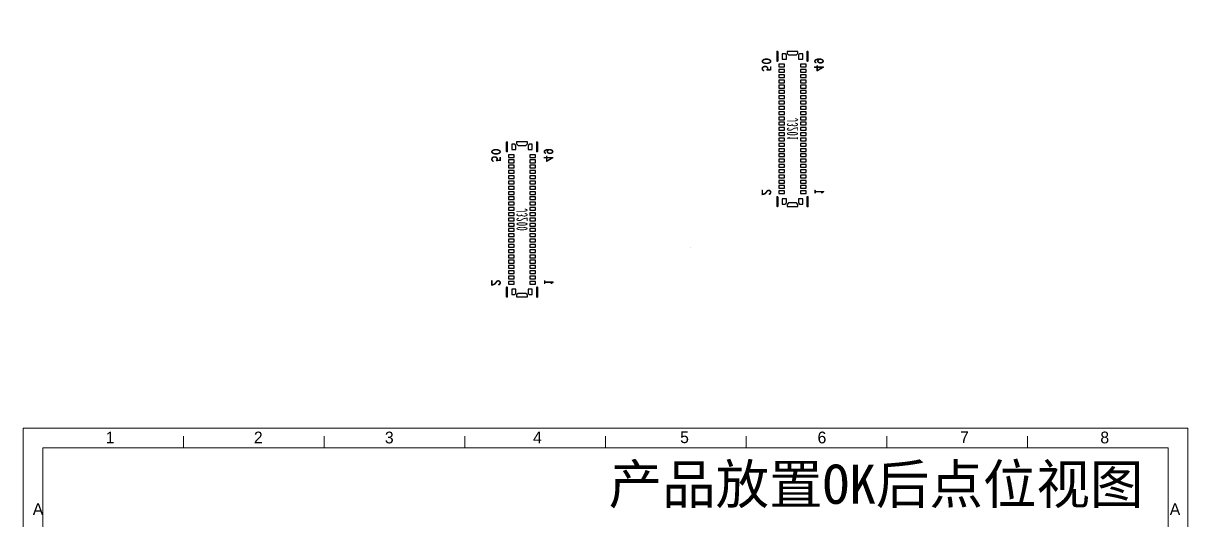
# Model space of a CAD drawing. Header units: millimetres. Extents: x 35 to 332, y 141 to 455.
# Drawn here: x 34.7 to 331.7, y 327.8 to 454.6 of the extents above; entities that cross this region are included whole.
import ezdxf

# ---------------------------------------------------------------- set-up
doc = ezdxf.new("R2010")
doc.units = ezdxf.units.MM
for name, color, linetype in [('00点位图', 100, 'Continuous'), ('a', 1, 'Continuous'), ('gbr-dxf', 7, 'Continuous'), ('gbr-outline-dxf', 2, 'Continuous'), ('设计图框', 120, 'Continuous')]:
    doc.layers.add(name, color=color, linetype=linetype)
doc.styles.add('SLDTEXTSTYLE0', font='simhei.ttf', dxfattribs={"bigfont": 'bigfont'})
doc.styles.add('SLDTEXTSTYLE1', font='', dxfattribs={"bigfont": 'bigfont'})
doc.styles.get('SLDTEXTSTYLE1').set_extended_font_data('汉仪长仿宋体')

# ---------------------------------------------------------------- blocks, each defined once
blk = doc.blocks.new('YHD点位图')
at = {"layer": '00点位图', "color": 4, "linetype": 'Continuous', "lineweight": 18}
for p, q in [((1662.8, 1236.33), (1662.8, 1446.33)), ((1662.8, 1446.33), (1959.8, 1446.33)), ((1703.67, 1441.33), (1703.67, 1444.33)), ((1739.55, 1441.33), (1739.55, 1444.33)), ((1775.43, 1441.33), (1775.43, 1444.33)), ((1811.31, 1441.33), (1811.31, 1444.33)), ((1847.19, 1441.33), (1847.19, 1444.33)), ((1883.07, 1441.33), (1883.07, 1444.33)), ((1918.95, 1441.33), (1918.95, 1444.33)), ((1959.8, 1446.33), (1959.8, 1236.33)), ((1667.8, 1241.33), (1667.8, 1441.33)), ((1667.8, 1441.33), (1954.8, 1441.33)), ((1954.8, 1441.33), (1954.8, 1241.33)), ((1667.8, 1407.99), (1664.8, 1407.99)), ((1954.83, 1407.99), (1957.83, 1407.99)), ((1667.8, 1374.66), (1664.8, 1374.66)), ((1954.83, 1374.66), (1957.83, 1374.66)), ((1667.8, 1341.33), (1664.8, 1341.33)), ((1954.83, 1341.33), (1957.83, 1341.33)), ((1667.8, 1307.99), (1664.8, 1307.99)), ((1954.83, 1307.99), (1957.83, 1307.99)), ((1667.8, 1274.66), (1664.8, 1274.66)), ((1954.83, 1274.66), (1957.83, 1274.66)), ((1667.8, 1273.33), (1954.8, 1273.33)), ((1692.8, 1273.33), (1692.8, 1241.33)), ((1807.8, 1273.33), (1807.8, 1241.33)), ((1857.8, 1273.33), (1857.8, 1241.33)), ((1667.8, 1265.33), (1954.8, 1265.33)), ((1667.8, 1257.33), (1954.8, 1257.33)), ((1667.8, 1249.33), (1954.8, 1249.33)), ((1667.8, 1241.33), (1954.8, 1241.33)), ((1703.67, 1241.33), (1703.67, 1238.33)), ((1739.55, 1241.33), (1739.55, 1238.33)), ((1775.43, 1241.33), (1775.43, 1238.33)), ((1811.31, 1241.33), (1811.31, 1238.33)), ((1847.19, 1241.33), (1847.19, 1238.33)), ((1883.07, 1241.33), (1883.07, 1238.33)), ((1918.95, 1241.33), (1918.95, 1238.33)), ((1662.8, 1236.33), (1959.8, 1236.33))]:
    blk.add_line(p, q, dxfattribs=at)
at = {"layer": '00点位图', "color": 4, "linetype": 'Continuous', "lineweight": 0, "attachment_point": 1}
for s, insert, char_height, style in [('1', (1683.84, 1445.48), 3, 'SLDTEXTSTYLE1'), ('2', (1721.61, 1445.46), 3, 'SLDTEXTSTYLE1'), ('3', (1755.03, 1445.46), 3, 'SLDTEXTSTYLE1'), ('4', (1792.82, 1445.47), 3, 'SLDTEXTSTYLE1'), ('5', (1830.33, 1445.54), 3, 'SLDTEXTSTYLE1'), ('6', (1865.38, 1445.47), 3, 'SLDTEXTSTYLE1'), ('7', (1901.73, 1445.54), 3, 'SLDTEXTSTYLE1'), ('8', (1937.51, 1445.47), 3, 'SLDTEXTSTYLE1'), ('{\\fSimSun|b0|i0|c134|p2;\\C1;产品放置OK后点位视图}', (1812.11, 1437.06), 10, 'SLDTEXTSTYLE0'), ('A', (1665.21, 1427.21), 3, 'SLDTEXTSTYLE1'), ('A', (1955.21, 1427.21), 3, 'SLDTEXTSTYLE1'), ('B', (1665.21, 1391.89), 3, 'SLDTEXTSTYLE1'), ('B', (1955.21, 1391.89), 3, 'SLDTEXTSTYLE1'), ('C', (1665.26, 1357.05), 3, 'SLDTEXTSTYLE1'), ('C', (1955.26, 1357.05), 3, 'SLDTEXTSTYLE1'), ('D', (1665.27, 1322.54), 3, 'SLDTEXTSTYLE1'), ('D', (1955.27, 1322.54), 3, 'SLDTEXTSTYLE1'), ('E', (1665.27, 1293.81), 3, 'SLDTEXTSTYLE1'), ('E', (1955.27, 1293.81), 3, 'SLDTEXTSTYLE1'), ('F', (1665.33, 1257.29), 3, 'SLDTEXTSTYLE1'), ('F', (1955.33, 1257.29), 3, 'SLDTEXTSTYLE1'), ('1', (1683.84, 1241.48), 3, 'SLDTEXTSTYLE1'), ('2', (1721.61, 1241.46), 3, 'SLDTEXTSTYLE1'), ('3', (1755.03, 1241.46), 3, 'SLDTEXTSTYLE1'), ('4', (1792.82, 1241.47), 3, 'SLDTEXTSTYLE1'), ('5', (1830.33, 1241.54), 3, 'SLDTEXTSTYLE1'), ('6', (1865.38, 1241.47), 3, 'SLDTEXTSTYLE1'), ('7', (1901.73, 1241.54), 3, 'SLDTEXTSTYLE1'), ('8', (1937.51, 1241.47), 3, 'SLDTEXTSTYLE1')]:
    blk.add_mtext(s, dxfattribs=dict(at, insert=insert, char_height=char_height, style=style))
at = {"layer": '00点位图', "color": 4, "linetype": 'Continuous', "lineweight": 18, "char_height": 4, "attachment_point": 1, "style": 'SLDTEXTSTYLE0'}
for s, insert, width in [('{\\fSimSun|b0|i0|c134|p2;\\C6;客    户}', (1671.35, 1272.15), 22.5825), ('{\\fSimSun|b0|i0|c134|p2;\\C6;类    型}', (1821.52, 1272.15), 22.5825), ('{\\fSimSun|b0|i0|c134|p2;\\C4;点 位 图 }', (1892.33, 1272.53), 22.5825), ('{\\fSimSun|b0|i0|c134|p2;\\C3;生产料号}', (1671.35, 1264.15), 22.5825), ('{\\fSimSun|b0|i0|c134|p2;\\C3;设    计}', (1821.52, 1264.15), 22.5825), ('{\\fSimSun|b0|i0|c134|p2;\\C4;项目番号}', (1671.35, 1256.15), 22.5825), ('{\\fSimSun|b0|i0|c134|p2;\\C4;设计日期}', (1821.52, 1256.15), 22.5825), ('{\\fSimSun|b0|i0|c134|p2;\\C1;设计番号}', (1671.35, 1248.15), 22.5825), ('{\\fSimSun|b0|i0|c134|p2;\\C1;公司名称}', (1821.52, 1248.15), 22.5825), ('{\\fSimSun|b0|i0|c134|p2;\\C1;深圳沃特邦检测仪器设备有限公司}', (1864.55, 1247.83), 93.1447)]:
    blk.add_mtext(s, dxfattribs=dict(at, insert=insert, width=width))
blk = doc.blocks.new('PAD_R1')
at = {"layer": 'a', "const_width": 0.5}
blk.add_lwpolyline([(0.25, 0, 1), (-0.25, 0, 1)], format="xyb", close=True, dxfattribs=at)

msp = doc.modelspace()

# ---------------------------------------------------------------- linework, layer by layer
at = {"layer": 'a'}
for points, const_width in [([(225.37, 444.92), (225.3, 444.72), (225.12, 444.58), (224.9, 444.48), (224.62, 444.4), (224.29, 444.38), (223.97, 444.4), (223.69, 444.48), (223.47, 444.58), (223.29, 444.72), (223.22, 444.92), (223.29, 445.11), (223.47, 445.26), (223.69, 445.36), (223.97, 445.43), (224.29, 445.45), (224.62, 445.43), (224.9, 445.36), (225.12, 445.26), (225.3, 445.11)], 0.391), ([(229.6, 426.47), (229.69, 426.59), (229.91, 426.67), (230.17, 426.73), (230.53, 426.78), (230.92, 426.79), (231.32, 426.78), (231.67, 426.73), (231.93, 426.67), (232.15, 426.59), (232.24, 426.47), (232.15, 426.35), (231.93, 426.26), (231.67, 426.2), (231.32, 426.16), (230.92, 426.15), (230.53, 426.16), (230.17, 426.2), (229.91, 426.26), (229.69, 426.35)], 0.231), ([(156.38, 421.85), (156.31, 421.65), (156.13, 421.51), (155.92, 421.41), (155.63, 421.34), (155.31, 421.31), (154.99, 421.34), (154.7, 421.41), (154.49, 421.51), (154.31, 421.65), (154.24, 421.85), (154.31, 422.04), (154.49, 422.19), (154.7, 422.29), (154.99, 422.36), (155.31, 422.39), (155.63, 422.36), (155.92, 422.29), (156.13, 422.19), (156.31, 422.04)], 0.391), ([(160.62, 403.45), (160.71, 403.57), (160.93, 403.65), (161.19, 403.71), (161.54, 403.76), (161.94, 403.77), (162.33, 403.76), (162.68, 403.71), (162.95, 403.65), (163.17, 403.57), (163.25, 403.45), (163.17, 403.33), (162.95, 403.24), (162.68, 403.19), (162.33, 403.14), (161.94, 403.13), (161.54, 403.14), (161.19, 403.19), (160.93, 403.24), (160.71, 403.33)], 0.231), ([(160.62, 402.28), (160.71, 402.39), (160.93, 402.48), (161.19, 402.54), (161.54, 402.58), (161.94, 402.6), (162.33, 402.58), (162.68, 402.54), (162.95, 402.48), (163.17, 402.39), (163.25, 402.28), (163.17, 402.16), (162.95, 402.07), (162.68, 402.01), (162.33, 401.97), (161.94, 401.95), (161.54, 401.97), (161.19, 402.01), (160.93, 402.07), (160.71, 402.16)], 0.231)]:
    msp.add_lwpolyline(points, close=True, dxfattribs=dict(at, const_width=const_width))
for points, const_width in [([(227.07, 445.05), (227.07, 447.32)], 0.586), ([(234.77, 447.31), (234.77, 445.05)], 0.586), ([(236.86, 444.57), (236.68, 444.74), (236.61, 444.93), (236.68, 445.13), (236.89, 445.3), (237.22, 445.42), (237.54, 445.47), (237.93, 445.47), (238.26, 445.42), (238.54, 445.3), (238.68, 445.15), (238.76, 444.98), (238.68, 444.79), (238.54, 444.64), (238.33, 444.54), (238.04, 444.5), (237.79, 444.54), (237.54, 444.67), (237.4, 444.81), (237.36, 444.98), (237.43, 445.18), (237.61, 445.33), (237.93, 445.47)], 0.391), ([(223.54, 442.52), (223.36, 442.67), (223.26, 442.84), (223.22, 443.06), (223.29, 443.28), (223.43, 443.45), (223.69, 443.57), (223.97, 443.6), (224.26, 443.55), (224.44, 443.43), (224.58, 443.26), (224.62, 443.09), (224.58, 442.92), (224.44, 442.7)], 0.391), ([(224.44, 442.7), (225.37, 442.77), (225.37, 443.43)], 0.391), ([(236.61, 443.42), (238.76, 443.42)], 0.391), ([(237.22, 442.52), (237.22, 443.74)], 0.391), ([(238.76, 443.42), (237.22, 442.52)], 0.391), ([(230.83, 428.71), (230.7, 428.62), (230.48, 428.55), (230.22, 428.52), (229.95, 428.55), (229.73, 428.62), (229.6, 428.75), (229.65, 428.88), (229.82, 429.02)], 0.231), ([(230.04, 427.92), (229.78, 427.83), (229.65, 427.73), (229.6, 427.61), (229.69, 427.46), (229.91, 427.36), (230.17, 427.33), (230.44, 427.35), (230.66, 427.41), (231.1, 427.7), (231.4, 427.83), (231.84, 427.92), (232.24, 427.95), (232.24, 427.33)], 0.231), ([(231.71, 430.28), (231.98, 430.2), (232.15, 430.12), (232.24, 430.01), (232.15, 429.9), (231.98, 429.81), (231.71, 429.72), (231.36, 429.69), (229.6, 429.69)], 0.231), ([(231.71, 429.13), (232.02, 429.05), (232.2, 428.93), (232.24, 428.8), (232.2, 428.68), (231.98, 428.56), (231.71, 428.49), (231.45, 428.47), (231.14, 428.5), (230.92, 428.61), (230.83, 428.71), (230.83, 428.84)], 0.231), ([(229.6, 425.3), (230.13, 425.47)], 0.231), ([(232.24, 425.3), (229.6, 425.3)], 0.231), ([(232.24, 425.47), (232.24, 425.12)], 0.231), ([(158.09, 421.98), (158.09, 424.26)], 0.586), ([(165.79, 424.24), (165.79, 421.98)], 0.586), ([(167.87, 421.5), (167.69, 421.67), (167.62, 421.87), (167.69, 422.06), (167.91, 422.23), (168.23, 422.36), (168.55, 422.4), (168.95, 422.4), (169.27, 422.36), (169.56, 422.23), (169.7, 422.09), (169.77, 421.92), (169.7, 421.72), (169.56, 421.57), (169.34, 421.48), (169.06, 421.43), (168.8, 421.48), (168.55, 421.6), (168.41, 421.75), (168.38, 421.92), (168.45, 422.11), (168.63, 422.26), (168.95, 422.4)], 0.391), ([(154.56, 419.46), (154.38, 419.6), (154.27, 419.77), (154.24, 419.99), (154.31, 420.21), (154.45, 420.38), (154.7, 420.51), (154.99, 420.53), (155.27, 420.48), (155.45, 420.36), (155.6, 420.19), (155.63, 420.02), (155.6, 419.85), (155.45, 419.63)], 0.391), ([(155.45, 419.63), (156.38, 419.7), (156.38, 420.36)], 0.391), ([(167.62, 420.35), (169.77, 420.35)], 0.391), ([(168.23, 419.45), (168.23, 420.67)], 0.391), ([(169.77, 420.35), (168.23, 419.45)], 0.391), ([(225.01, 411.04), (225.22, 411.18), (225.33, 411.36), (225.37, 411.55), (225.3, 411.79), (225.12, 411.97), (224.9, 412.01), (224.69, 411.99), (224.51, 411.89), (224.15, 411.4), (223.9, 411.18), (223.54, 411.04), (223.22, 410.99), (223.22, 412.01)], 0.391), ([(227.07, 408.02), (227.07, 410.31)], 0.586), ([(234.77, 410.31), (234.77, 407.98)], 0.586), ([(236.69, 411.4), (236.69, 411.98)], 0.391), ([(236.69, 411.69), (238.84, 411.69)], 0.391), ([(238.84, 411.69), (238.41, 411.4)], 0.391), ([(162.73, 407.26), (162.99, 407.18), (163.17, 407.1), (163.25, 406.99), (163.17, 406.88), (162.99, 406.79), (162.73, 406.7), (162.38, 406.67), (160.62, 406.67)], 0.231), ([(161.85, 405.69), (161.72, 405.6), (161.5, 405.53), (161.23, 405.5), (160.97, 405.53), (160.75, 405.6), (160.62, 405.73), (160.66, 405.87), (160.84, 406)], 0.231), ([(161.06, 404.9), (160.79, 404.81), (160.66, 404.71), (160.62, 404.59), (160.71, 404.44), (160.93, 404.34), (161.19, 404.31), (161.45, 404.33), (161.67, 404.39), (162.11, 404.68), (162.42, 404.81), (162.86, 404.9), (163.25, 404.93), (163.25, 404.31)], 0.231), ([(162.73, 406.11), (163.04, 406.03), (163.21, 405.91), (163.25, 405.78), (163.21, 405.66), (162.99, 405.54), (162.73, 405.47), (162.46, 405.46), (162.16, 405.49), (161.94, 405.59), (161.85, 405.69), (161.85, 405.82)], 0.231), ([(156.03, 387.97), (156.24, 388.12), (156.35, 388.29), (156.38, 388.48), (156.31, 388.73), (156.13, 388.9), (155.92, 388.95), (155.7, 388.92), (155.52, 388.82), (155.17, 388.34), (154.92, 388.12), (154.56, 387.97), (154.24, 387.92), (154.24, 388.95)], 0.391), ([(167.7, 388.33), (167.7, 388.91)], 0.391), ([(158.09, 384.95), (158.09, 387.24)], 0.586), ([(165.79, 387.24), (165.79, 384.91)], 0.586), ([(167.7, 388.62), (169.85, 388.62)], 0.391), ([(169.85, 388.62), (169.42, 388.33)], 0.391)]:
    msp.add_lwpolyline(points, dxfattribs=dict(at, const_width=const_width))
at = {"layer": 'gbr-dxf', "linetype": 'Continuous'}
for points in [[(229.09, 446.83), (228.29, 446.83), (228.29, 445.48), (229.36, 445.48), (229.36, 446.56)], [(232.3, 447.44), (229.54, 447.44), (229.54, 446.94), (229.92, 446.56), (231.92, 446.56), (232.3, 446.94)], [(233.55, 446.83), (232.75, 446.83), (232.48, 446.56), (232.48, 445.48), (233.55, 445.48)], [(228.9, 444.17), (227.44, 444.17), (227.44, 443.49), (228.9, 443.49)], [(228.9, 442.82), (227.44, 442.82), (227.44, 442.14), (228.9, 442.14)], [(234.4, 444.17), (232.94, 444.17), (232.94, 443.49), (234.4, 443.49)], [(234.4, 442.82), (232.94, 442.82), (232.94, 442.14), (234.4, 442.14)], [(228.9, 441.48), (227.44, 441.48), (227.44, 440.79), (228.9, 440.79)], [(228.9, 440.13), (227.44, 440.13), (227.44, 439.45), (228.9, 439.45)], [(234.4, 441.48), (232.94, 441.48), (232.94, 440.79), (234.4, 440.79)], [(234.4, 440.13), (232.94, 440.13), (232.94, 439.45), (234.4, 439.45)], [(228.9, 438.79), (227.44, 438.79), (227.44, 438.1), (228.9, 438.1)], [(228.9, 437.44), (227.44, 437.44), (227.44, 436.76), (228.9, 436.76)], [(234.4, 438.79), (232.94, 438.79), (232.94, 438.1), (234.4, 438.1)], [(234.4, 437.44), (232.94, 437.44), (232.94, 436.76), (234.4, 436.76)], [(228.9, 436.1), (227.44, 436.1), (227.44, 435.41), (228.9, 435.41)], [(228.9, 434.75), (227.44, 434.75), (227.44, 434.07), (228.9, 434.07)], [(234.4, 436.1), (232.94, 436.1), (232.94, 435.41), (234.4, 435.41)], [(234.4, 434.75), (232.94, 434.75), (232.94, 434.07), (234.4, 434.07)], [(228.9, 433.4), (227.44, 433.4), (227.44, 432.72), (228.9, 432.72)], [(228.9, 432.06), (227.44, 432.06), (227.44, 431.37), (228.9, 431.37)], [(228.9, 430.71), (227.44, 430.71), (227.44, 430.03), (228.9, 430.03)], [(234.4, 433.4), (232.94, 433.4), (232.94, 432.72), (234.4, 432.72)], [(234.4, 432.06), (232.94, 432.06), (232.94, 431.37), (234.4, 431.37)], [(234.4, 430.71), (232.94, 430.71), (232.94, 430.03), (234.4, 430.03)], [(228.9, 429.37), (227.44, 429.37), (227.44, 428.68), (228.9, 428.68)], [(228.9, 428.02), (227.44, 428.02), (227.44, 427.34), (228.9, 427.34)], [(234.4, 429.37), (232.94, 429.37), (232.94, 428.68), (234.4, 428.68)], [(234.4, 428.02), (232.94, 428.02), (232.94, 427.34), (234.4, 427.34)], [(228.9, 426.68), (227.44, 426.68), (227.44, 425.99), (228.9, 425.99)], [(228.9, 425.33), (227.44, 425.33), (227.44, 424.65), (228.9, 424.65)], [(234.4, 426.68), (232.94, 426.68), (232.94, 425.99), (234.4, 425.99)], [(234.4, 425.33), (232.94, 425.33), (232.94, 424.65), (234.4, 424.65)], [(160.11, 423.76), (159.3, 423.76), (159.3, 422.41), (160.38, 422.41), (160.38, 423.49)], [(163.32, 424.37), (160.55, 424.37), (160.55, 423.87), (160.94, 423.49), (162.94, 423.49), (163.32, 423.87)], [(164.57, 423.76), (163.76, 423.76), (163.49, 423.49), (163.49, 422.41), (164.57, 422.41)], [(228.9, 423.98), (227.44, 423.98), (227.44, 423.3), (228.9, 423.3)], [(228.9, 422.64), (227.44, 422.64), (227.44, 421.95), (228.9, 421.95)], [(234.4, 423.98), (232.94, 423.98), (232.94, 423.3), (234.4, 423.3)], [(234.4, 422.64), (232.94, 422.64), (232.94, 421.95), (234.4, 421.95)], [(159.92, 421.1), (158.45, 421.1), (158.45, 420.42), (159.92, 420.42)], [(159.92, 419.76), (158.45, 419.76), (158.45, 419.07), (159.92, 419.07)], [(165.42, 421.1), (163.95, 421.1), (163.95, 420.42), (165.42, 420.42)], [(165.42, 419.76), (163.95, 419.76), (163.95, 419.07), (165.42, 419.07)], [(228.9, 421.29), (227.44, 421.29), (227.44, 420.61), (228.9, 420.61)], [(228.9, 419.95), (227.44, 419.95), (227.44, 419.26), (228.9, 419.26)], [(234.4, 421.29), (232.94, 421.29), (232.94, 420.61), (234.4, 420.61)], [(234.4, 419.95), (232.94, 419.95), (232.94, 419.26), (234.4, 419.26)], [(159.92, 418.41), (158.45, 418.41), (158.45, 417.73), (159.92, 417.73)], [(159.92, 417.07), (158.45, 417.07), (158.45, 416.38), (159.92, 416.38)], [(165.42, 418.41), (163.95, 418.41), (163.95, 417.73), (165.42, 417.73)], [(165.42, 417.06), (163.95, 417.06), (163.95, 416.38), (165.42, 416.38)], [(228.9, 418.6), (227.44, 418.6), (227.44, 417.92), (228.9, 417.92)], [(228.9, 417.26), (227.44, 417.26), (227.44, 416.57), (228.9, 416.57)], [(228.9, 415.91), (227.44, 415.91), (227.44, 415.23), (228.9, 415.23)], [(234.4, 418.6), (232.94, 418.6), (232.94, 417.92), (234.4, 417.92)], [(234.4, 417.26), (232.94, 417.26), (232.94, 416.57), (234.4, 416.57)], [(234.4, 415.91), (232.94, 415.91), (232.94, 415.23), (234.4, 415.23)], [(159.92, 415.72), (158.45, 415.72), (158.45, 415.04), (159.92, 415.04)], [(159.92, 414.37), (158.45, 414.37), (158.45, 413.69), (159.92, 413.69)], [(159.92, 413.03), (158.45, 413.03), (158.45, 412.34), (159.92, 412.34)], [(165.42, 415.72), (163.95, 415.72), (163.95, 415.04), (165.42, 415.04)], [(165.42, 414.37), (163.95, 414.37), (163.95, 413.69), (165.42, 413.69)], [(165.42, 413.03), (163.95, 413.03), (163.95, 412.34), (165.42, 412.34)], [(228.9, 414.56), (227.44, 414.56), (227.44, 413.88), (228.9, 413.88)], [(228.9, 413.22), (227.44, 413.22), (227.44, 412.54), (228.9, 412.54)], [(234.4, 414.56), (232.94, 414.56), (232.94, 413.88), (234.4, 413.88)], [(234.4, 413.22), (232.94, 413.22), (232.94, 412.54), (234.4, 412.54)], [(159.92, 410.34), (158.45, 410.34), (158.45, 409.65), (159.92, 409.65)], [(159.92, 411.68), (158.45, 411.68), (158.45, 411), (159.92, 411)], [(165.42, 411.68), (163.95, 411.68), (163.95, 411), (165.42, 411)], [(165.42, 410.34), (163.95, 410.34), (163.95, 409.65), (165.42, 409.65)], [(228.9, 411.87), (227.44, 411.87), (227.44, 411.19), (228.9, 411.19)], [(229.36, 409.88), (228.29, 409.88), (228.29, 408.53), (229.09, 408.53), (229.36, 408.8)], [(233.55, 409.88), (232.48, 409.88), (232.48, 408.8), (232.75, 408.53), (233.55, 408.53)], [(234.4, 411.87), (232.94, 411.87), (232.94, 411.19), (234.4, 411.19)], [(159.92, 408.99), (158.45, 408.99), (158.45, 408.31), (159.92, 408.31)], [(159.92, 407.64), (158.45, 407.64), (158.45, 406.96), (159.92, 406.96)], [(165.42, 408.99), (163.95, 408.99), (163.95, 408.31), (165.42, 408.31)], [(165.42, 407.64), (163.95, 407.64), (163.95, 406.96), (165.42, 406.96)], [(231.92, 408.8), (229.92, 408.8), (229.54, 408.42), (229.54, 407.92), (232.3, 407.92), (232.3, 408.42)], [(159.92, 404.95), (158.45, 404.95), (158.45, 404.27), (159.92, 404.27)], [(159.92, 406.3), (158.45, 406.3), (158.45, 405.62), (159.92, 405.62)], [(165.42, 406.3), (163.95, 406.3), (163.95, 405.62), (165.42, 405.62)], [(165.42, 404.95), (163.95, 404.95), (163.95, 404.27), (165.42, 404.27)], [(159.92, 403.61), (158.45, 403.61), (158.45, 402.92), (159.92, 402.92)], [(159.92, 402.26), (158.45, 402.26), (158.45, 401.58), (159.92, 401.58)], [(165.42, 403.61), (163.95, 403.61), (163.95, 402.92), (165.42, 402.92)], [(165.42, 402.26), (163.95, 402.26), (163.95, 401.58), (165.42, 401.58)], [(159.92, 399.57), (158.45, 399.57), (158.45, 398.89), (159.92, 398.89)], [(159.92, 398.22), (158.45, 398.22), (158.45, 397.54), (159.92, 397.54)], [(159.92, 400.92), (158.45, 400.92), (158.45, 400.23), (159.92, 400.23)], [(165.42, 400.92), (163.95, 400.92), (163.95, 400.23), (165.42, 400.23)], [(165.42, 399.57), (163.95, 399.57), (163.95, 398.89), (165.42, 398.89)], [(165.42, 398.22), (163.95, 398.22), (163.95, 397.54), (165.42, 397.54)], [(159.92, 396.88), (158.45, 396.88), (158.45, 396.2), (159.92, 396.2)], [(159.92, 395.53), (158.45, 395.53), (158.45, 394.85), (159.92, 394.85)], [(165.42, 396.88), (163.95, 396.88), (163.95, 396.2), (165.42, 396.2)], [(165.42, 395.53), (163.95, 395.53), (163.95, 394.85), (165.42, 394.85)], [(159.92, 394.19), (158.45, 394.19), (158.45, 393.5), (159.92, 393.5)], [(159.92, 392.84), (158.45, 392.84), (158.45, 392.16), (159.92, 392.16)], [(165.42, 394.19), (163.95, 394.19), (163.95, 393.5), (165.42, 393.5)], [(165.42, 392.84), (163.95, 392.84), (163.95, 392.16), (165.42, 392.16)], [(159.92, 391.5), (158.45, 391.5), (158.45, 390.81), (159.92, 390.81)], [(159.92, 390.15), (158.45, 390.15), (158.45, 389.47), (159.92, 389.47)], [(165.42, 391.5), (163.95, 391.5), (163.95, 390.81), (165.42, 390.81)], [(165.42, 390.15), (163.95, 390.15), (163.95, 389.47), (165.42, 389.47)], [(159.92, 388.81), (158.45, 388.81), (158.45, 388.12), (159.92, 388.12)], [(160.38, 386.81), (159.3, 386.81), (159.3, 385.46), (160.11, 385.46), (160.38, 385.73)], [(164.57, 386.81), (163.49, 386.81), (163.49, 385.73), (163.76, 385.46), (164.57, 385.46)], [(165.42, 388.81), (163.95, 388.81), (163.95, 388.12), (165.42, 388.12)], [(162.94, 385.73), (160.94, 385.73), (160.55, 385.35), (160.55, 384.85), (163.32, 384.85), (163.32, 385.35)]]:
    msp.add_lwpolyline(points, close=True, dxfattribs=at)
at = {"layer": 'gbr-outline-dxf', "linetype": 'Continuous', "const_width": 0.0000961}
msp.add_lwpolyline([(237.16, 454.59), (208.78, 454.59, 0.211094), (207.36, 453.97), (187.5, 432.15, -0.211095), (186.08, 431.53), (155.69, 431.53, 0.414217), (153.77, 429.6), (153.77, 379.62, 0.414217), (155.69, 377.7), (186.08, 377.7, 0.211094), (187.5, 378.33), (207.36, 400.14, -0.211095), (208.78, 400.77), (242.45, 400.77, 0.414217), (244.38, 402.69), (244.38, 421.91, 0.414217), (242.45, 423.84), (241.01, 423.84, -0.414217), (239.09, 425.76), (239.09, 452.67, 0.414217)], format="xyb", close=True, dxfattribs=at)

# ---------------------------------------------------------------- block references
at = {"layer": 'a', "zscale": 3.844801165748464, "rotation": 90}
for p, xscale, yscale in [((227.07, 447.32), -0.5859476976600659, 0.5859476976600659), ((234.77, 447.31), -0.5859476976600659, 0.5859476976600659), ((237.93, 445.47), -0.3906317984400439, 0.3906317984400439), ((223.54, 442.52), -0.3906317984400439, 0.3906317984400439), ((224.44, 442.7), -0.3906317984400439, 0.3906317984400439), ((224.44, 442.7), -0.3906317984400439, 0.3906317984400439), ((225.37, 443.43), -0.3906317984400439, 0.3906317984400439), ((227.07, 445.05), -0.5859476976600659, 0.5859476976600659), ((234.77, 445.05), -0.5859476976600659, 0.5859476976600659), ((236.61, 443.42), -0.3906317984400439, 0.3906317984400439), ((236.86, 444.57), -0.3906317984400439, 0.3906317984400439), ((237.22, 443.74), -0.3906317984400439, 0.3906317984400439), ((237.22, 442.52), -0.3906317984400439, 0.3906317984400439), ((237.22, 442.52), -0.3906317984400439, 0.3906317984400439), ((238.76, 443.42), -0.3906317984400439, 0.3906317984400439), ((238.76, 443.42), -0.3906317984400439, 0.3906317984400439), ((229.6, 429.69), -0.2306880699449078, 0.2306880699449078), ((229.82, 429.02), -0.2306880699449078, 0.2306880699449078), ((230.04, 427.92), -0.2306880699449078, 0.2306880699449078), ((230.83, 428.84), -0.2306880699449078, 0.2306880699449078), ((230.83, 428.71), -0.2306880699449078, 0.2306880699449078), ((231.71, 430.28), -0.2306880699449078, 0.2306880699449078), ((231.71, 429.13), -0.2306880699449078, 0.2306880699449078), ((229.6, 425.3), -0.2306880699449078, 0.2306880699449078), ((229.6, 425.3), -0.2306880699449078, 0.2306880699449078), ((230.13, 425.47), -0.2306880699449078, 0.2306880699449078), ((232.24, 427.33), -0.2306880699449078, 0.2306880699449078), ((232.24, 425.47), -0.2306880699449078, 0.2306880699449078), ((232.24, 425.3), -0.2306880699449078, 0.2306880699449078), ((232.24, 425.12), -0.2306880699449078, 0.2306880699449078), ((158.09, 424.26), -0.5859476976600659, 0.5859476976600659), ((158.09, 421.98), -0.5859476976600659, 0.5859476976600659), ((165.79, 424.24), -0.5859476976600659, 0.5859476976600659), ((165.79, 421.98), -0.5859476976600659, 0.5859476976600659), ((168.95, 422.4), -0.3906317984400439, 0.3906317984400439), ((154.56, 419.46), -0.3906317984400439, 0.3906317984400439), ((155.45, 419.63), -0.3906317984400439, 0.3906317984400439), ((155.45, 419.63), -0.3906317984400439, 0.3906317984400439), ((156.38, 420.36), -0.3906317984400439, 0.3906317984400439), ((167.62, 420.35), -0.3906317984400439, 0.3906317984400439), ((167.87, 421.5), -0.3906317984400439, 0.3906317984400439), ((168.23, 420.67), -0.3906317984400439, 0.3906317984400439), ((168.23, 419.45), -0.3906317984400439, 0.3906317984400439), ((168.23, 419.45), -0.3906317984400439, 0.3906317984400439), ((169.77, 420.35), -0.3906317984400439, 0.3906317984400439), ((169.77, 420.35), -0.3906317984400439, 0.3906317984400439), ((223.22, 412.01), -0.3906317984400439, 0.3906317984400439), ((225.01, 411.04), -0.3906317984400439, 0.3906317984400439), ((227.07, 410.31), -0.5859476976600659, 0.5859476976600659), ((234.77, 410.31), -0.5859476976600659, 0.5859476976600659), ((236.69, 411.98), -0.3906317984400439, 0.3906317984400439), ((236.69, 411.69), -0.3906317984400439, 0.3906317984400439), ((236.69, 411.4), -0.3906317984400439, 0.3906317984400439), ((238.41, 411.4), -0.3906317984400439, 0.3906317984400439), ((238.84, 411.69), -0.3906317984400439, 0.3906317984400439), ((238.84, 411.69), -0.3906317984400439, 0.3906317984400439), ((162.73, 407.26), -0.2306880699449078, 0.2306880699449078), ((227.07, 408.02), -0.5859476976600659, 0.5859476976600659), ((234.77, 407.98), -0.5859476976600659, 0.5859476976600659), ((160.62, 406.67), -0.2306880699449078, 0.2306880699449078), ((160.84, 406), -0.2306880699449078, 0.2306880699449078), ((161.06, 404.9), -0.2306880699449078, 0.2306880699449078), ((161.85, 405.82), -0.2306880699449078, 0.2306880699449078), ((161.85, 405.69), -0.2306880699449078, 0.2306880699449078), ((162.73, 406.11), -0.2306880699449078, 0.2306880699449078), ((163.25, 404.31), -0.2306880699449078, 0.2306880699449078), ((154.24, 388.95), -0.3906317984400439, 0.3906317984400439), ((167.7, 388.91), -0.3906317984400439, 0.3906317984400439), ((156.03, 387.97), -0.3906317984400439, 0.3906317984400439), ((158.09, 387.24), -0.5859476976600659, 0.5859476976600659), ((165.79, 387.24), -0.5859476976600659, 0.5859476976600659), ((167.7, 388.62), -0.3906317984400439, 0.3906317984400439), ((167.7, 388.33), -0.3906317984400439, 0.3906317984400439), ((169.42, 388.33), -0.3906317984400439, 0.3906317984400439), ((169.85, 388.62), -0.3906317984400439, 0.3906317984400439), ((169.85, 388.62), -0.3906317984400439, 0.3906317984400439), ((158.09, 384.95), -0.5859476976600659, 0.5859476976600659), ((165.79, 384.91), -0.5859476976600659, 0.5859476976600659)]:
    msp.add_blockref('PAD_R1', p, dxfattribs=dict(at, xscale=xscale, yscale=yscale))
at = {"layer": '设计图框'}
msp.add_blockref('YHD点位图', (-1628.06, -1094.94), dxfattribs=at)

doc.saveas('drawing.dxf')
